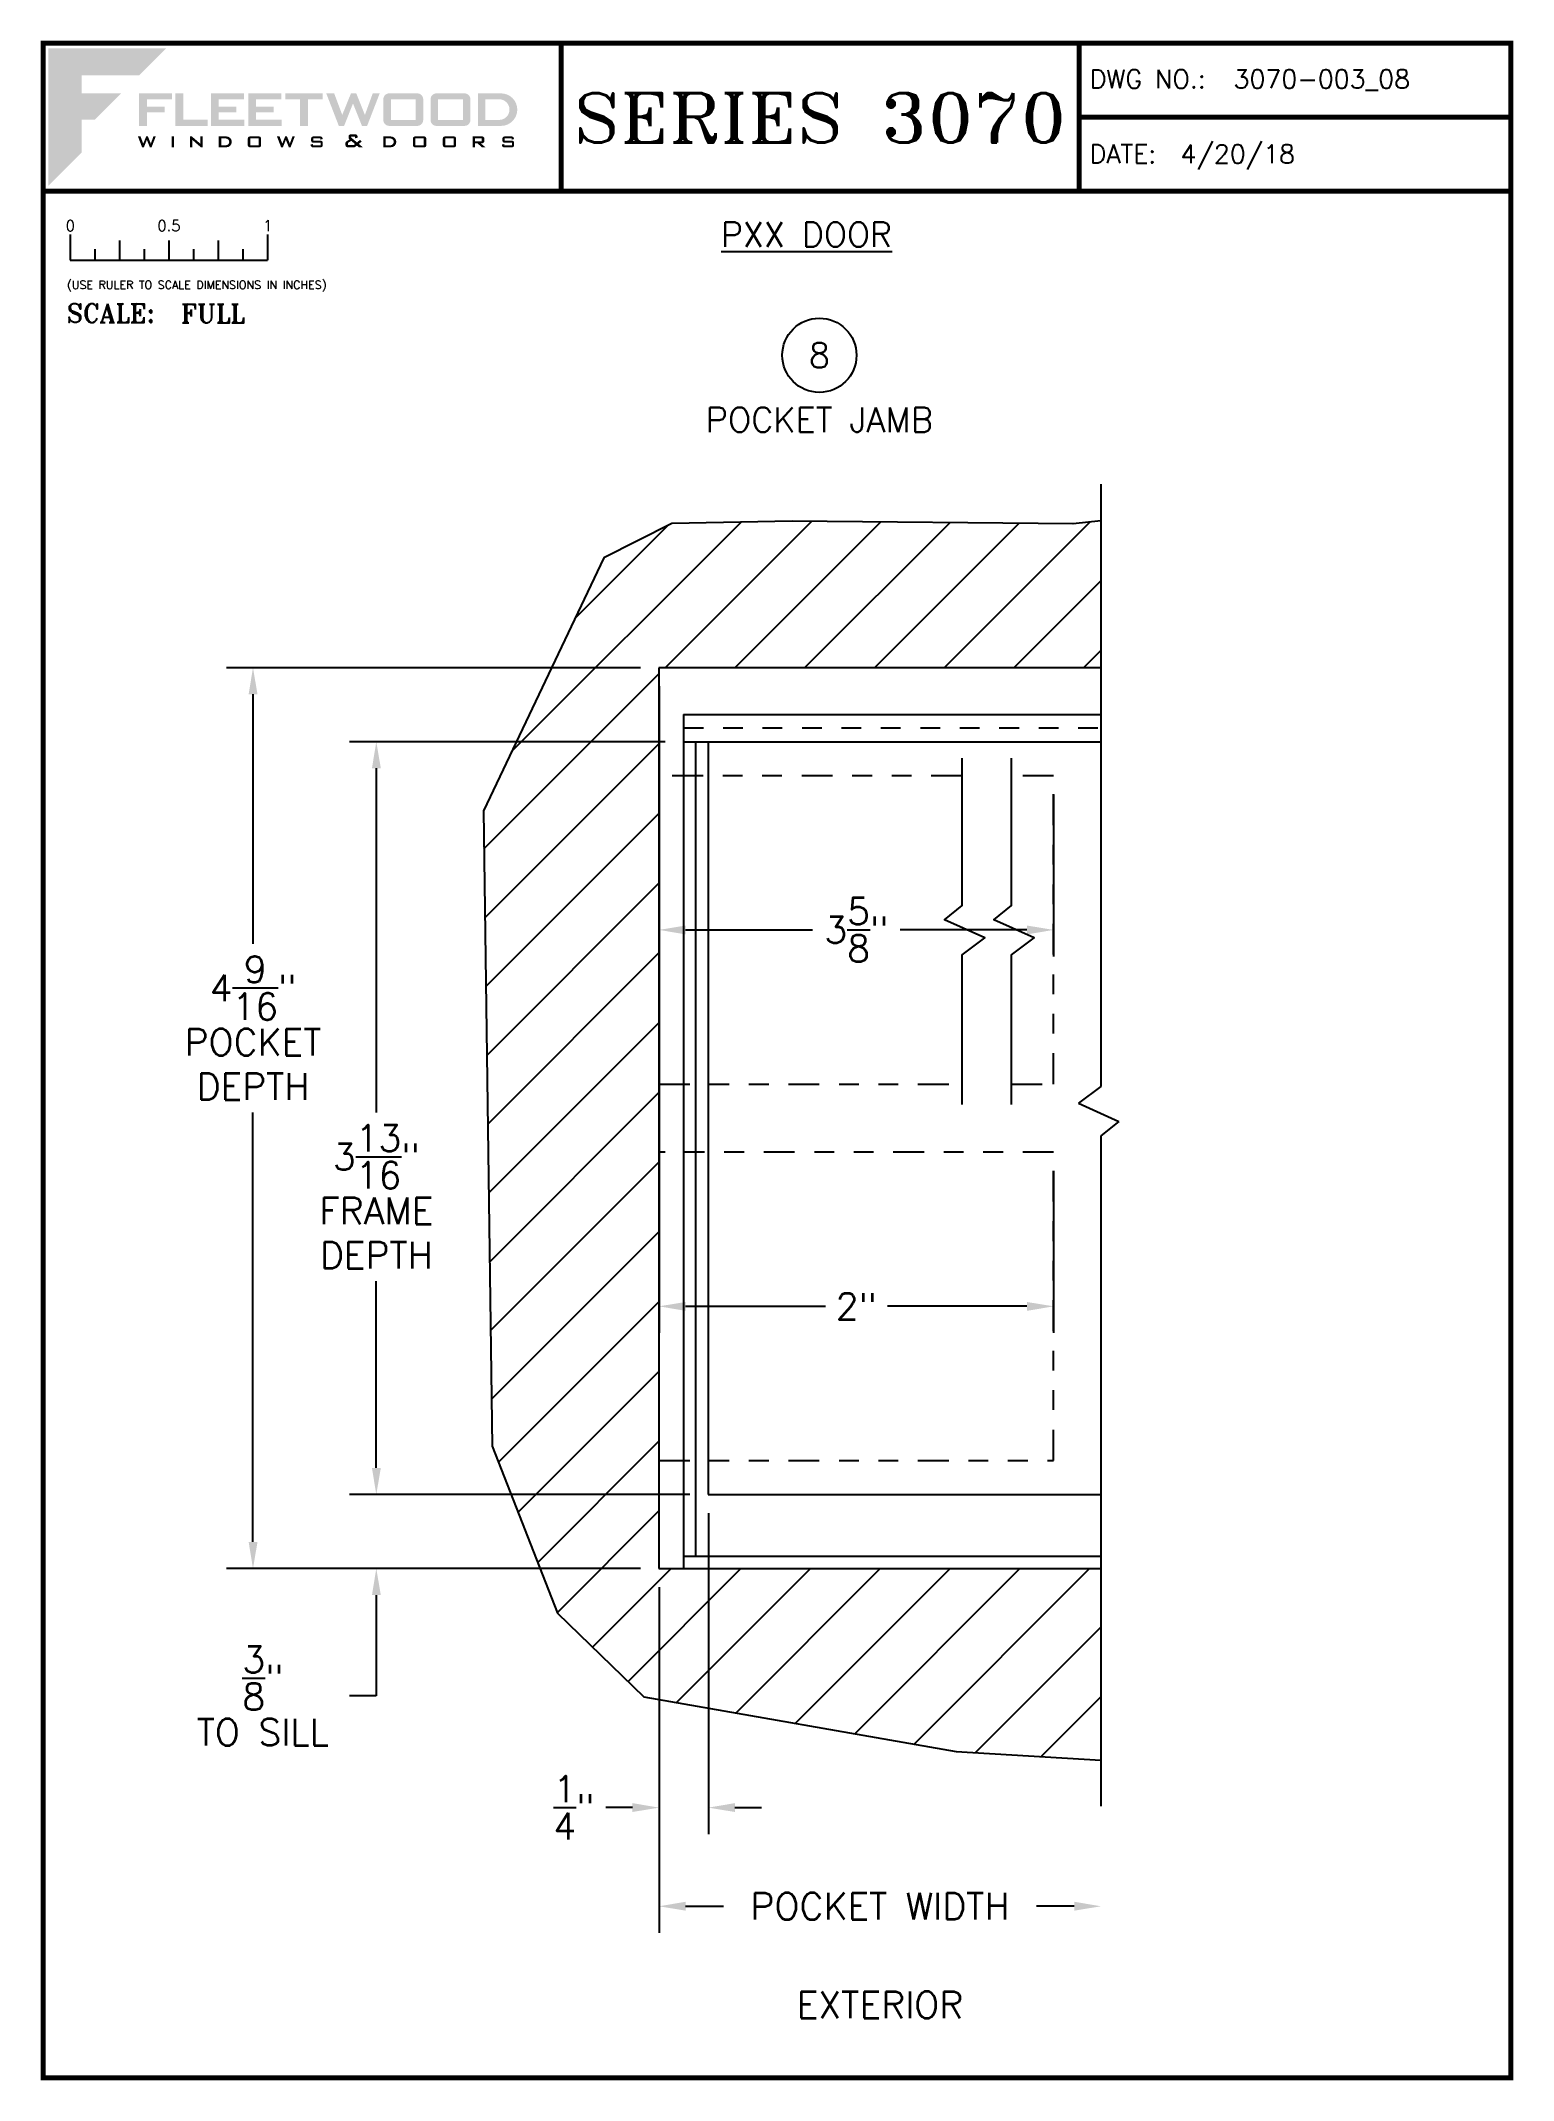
# Paper-space layout 'DETAIL 8' of a CAD drawing. Extents: x 0.3 to 7.8, y 0.1 to 10.4.
# The model-space entities are those that its viewports show. They can reach past a viewport. Long polylines and large blocks are cut down to what shows.
import ezdxf
from ezdxf.enums import TextEntityAlignment as Align

# ---------------------------------------------------------------- set-up
doc = ezdxf.new("R2010")
doc.units = 0
doc.header["$LTSCALE"] = 0.25
doc.header["$MEASUREMENT"] = 0
doc.linetypes.add('HIDDEN', pattern=[0.375, 0.25, -0.125])
doc.linetypes.add('PHANTOM2', pattern=[1.25, 0.625, -0.125, 0.125, -0.125, 0.125, -0.125])
doc.layers.get('0').update_dxf_attribs({"linetype": 'CONTINUOUS'})
doc.layers.get('DEFPOINTS').update_dxf_attribs({"color": 1, "linetype": 'CONTINUOUS'})
for name, color, linetype in [('DIM', 7, 'CONTINUOUS'), ('MISC', 7, 'CONTINUOUS'), ('POCKET-CLOSER', 1, 'CONTINUOUS'), ('SILL-PAN', 7, 'CONTINUOUS'), ('TEXT', 7, 'CONTINUOUS')]:
    doc.layers.add(name, color=color, linetype=linetype)
doc.layers.add('VP', color=40, linetype='CONTINUOUS', plot=False)
doc.layers.get('VP').off()
doc.styles.add('ROMANS', font='romans')
doc.styles.add('ROMANT', font='romant')
doc.styles.add('SIMPLEX-094', font='simplex.shx', dxfattribs={"height": 0.094})
doc.styles.get("Standard").update_dxf_attribs({"font": 'simplex.shx'})
doc.dimstyles.new('FULL SCALE', dxfattribs={"dimscale": 0.75, "dimtxt": 0.18, "dimasz": 0.18, "dimexe": 0.18, "dimexo": 0.125, "dimgap": 0.09, "dimtad": 0, "dimtih": 1, "dimtoh": 1, "dimdec": 4, "dimzin": 0, "dimdsep": 46, "dimlunit": 4, "dimtxsty": 'Standard', "dimcen": 0.09, "dimadec": 0, "dimazin": 0, "dimtfac": 1, "dimtdec": 4, "dimtofl": 0, "dimtmove": 0, "dimatfit": 3, "dimfxl": 0, "dimtolj": 1, "dimtzin": 0, "dimarcsym": 0})

# ---------------------------------------------------------------- blocks, each defined once
blk = doc.blocks.new('*D74')
at = {"layer": 'DEFPOINTS', "color": 0}
for p in [(3.434, 7.272), (5.434, 6.724), (5.434, 5.943)]:
    blk.add_point(p, dxfattribs=at)
at = {"layer": 'TEXT', "color": 0, "lineweight": -2}
for p, q in [((3.434, 7.178), (3.434, 5.808)), ((5.434, 6.63), (5.434, 5.808)), ((3.569, 5.943), (4.212, 5.943)), ((5.299, 5.943), (4.656, 5.943))]:
    blk.add_line(p, q, dxfattribs=at)
at = {"layer": 'TEXT', "color": 0}
for points in [[(3.569, 5.965), (3.569, 5.92), (3.434, 5.943)], [(5.299, 5.965), (5.299, 5.92), (5.434, 5.943)]]:
    blk.add_solid(points, dxfattribs=at)
at = {"layer": 'TEXT', "color": 0, "insert": (4.434, 5.943), "char_height": 0.135, "attachment_point": 5}
blk.add_mtext('\\A1;3\\S5/8;"', dxfattribs=at)
blk = doc.blocks.new('sectball')
blk.add_circle((0, 0), 0.125)
blk.add_attdef('NO', text='', height=0.062).set_placement((0, 0), align=Align.MIDDLE_CENTER)
for tag, p in [('LINE1', (0, -0.2588)), ('LINE2', (0, -0.3864)), ('LINE3', (0, -0.5214))]:
    blk.add_attdef(tag, text='', height=0.078).set_placement(p, align=Align.CENTER)
blk = doc.blocks.new('*D75')
at = {"layer": 'DEFPOINTS', "color": 0}
for p in [(3.434, 7.272), (5.434, 4.816), (3.434, 4.035)]:
    blk.add_point(p, dxfattribs=at)
at = {"layer": 'TEXT', "color": 0, "lineweight": -2}
for p, q in [((3.434, 7.178), (3.434, 3.9)), ((5.434, 4.722), (5.434, 3.9)), ((3.569, 4.035), (4.277, 4.035)), ((5.299, 4.035), (4.592, 4.035))]:
    blk.add_line(p, q, dxfattribs=at)
at = {"layer": 'TEXT', "color": 0}
for points in [[(3.569, 4.057), (3.569, 4.012), (3.434, 4.035)], [(5.299, 4.057), (5.299, 4.012), (5.434, 4.035)]]:
    blk.add_solid(points, dxfattribs=at)
at = {"layer": 'TEXT', "color": 0, "insert": (4.434, 4.035), "char_height": 0.135, "attachment_point": 5}
blk.add_mtext('\\A1;2"', dxfattribs=at)
blk = doc.blocks.new('*D76')
at = {"layer": 'DEFPOINTS', "color": 0}
for p in [(2.001, 3.081), (3.684, 3.081), (3.434, 2.706)]:
    blk.add_point(p, dxfattribs=at)
at = {"layer": 'TEXT', "color": 0, "lineweight": -2}
for p, q in [((2.001, 3.216), (2.001, 3.351)), ((3.59, 3.081), (1.866, 3.081)), ((3.34, 2.706), (1.866, 2.706)), ((2.001, 2.571), (2.001, 2.061)), ((2.001, 2.061), (1.866, 2.061))]:
    blk.add_line(p, q, dxfattribs=at)
at = {"layer": 'TEXT', "color": 0}
for points in [[(1.979, 3.216), (2.024, 3.216), (2.001, 3.081)], [(1.979, 2.571), (2.024, 2.571), (2.001, 2.706)]]:
    blk.add_solid(points, dxfattribs=at)
at = {"layer": 'TEXT', "color": 0, "insert": (1.426, 2.061), "char_height": 0.135, "attachment_point": 5}
blk.add_mtext('\\A1;{\\H1.000000x;\\S3/8;}"\\PTO SILL', dxfattribs=at)
blk = doc.blocks.new('*D77')
at = {"layer": 'DEFPOINTS', "color": 0}
for p in [(3.434, 7.272), (1.376, 2.706), (3.434, 2.706)]:
    blk.add_point(p, dxfattribs=at)
at = {"layer": 'TEXT', "color": 0, "lineweight": -2}
for p, q in [((3.34, 7.272), (1.241, 7.272)), ((1.376, 7.137), (1.376, 5.873)), ((1.376, 2.841), (1.376, 5.018)), ((3.34, 2.706), (1.241, 2.706))]:
    blk.add_line(p, q, dxfattribs=at)
at = {"layer": 'TEXT', "color": 0}
for points in [[(1.354, 7.137), (1.399, 7.137), (1.376, 7.272)], [(1.354, 2.841), (1.399, 2.841), (1.376, 2.706)]]:
    blk.add_solid(points, dxfattribs=at)
at = {"layer": 'TEXT', "color": 0, "insert": (1.376, 5.446), "char_height": 0.135, "attachment_point": 5}
blk.add_mtext('\\A1;4{\\H1.000000x;\\S9/16;}"\\PPOCKET\\PDEPTH', dxfattribs=at)
blk = doc.blocks.new('Fleetwood_Logo_6-10-15')
h = blk.add_hatch(color=154)
h.dxf.hatch_style = 1
h.paths.add_polyline_path([(0.2526, -0.0017), (0.0019, -0.0017), (0.0019, -0.2942), (0.0725, -0.2236), (0.0725, -0.1535), (0.1007, -0.1535), (0.1567, -0.0976), (0.0725, -0.0976), (0.0725, -0.0596), (0.1946, -0.0596)])
h = blk.add_hatch(color=251)
h.dxf.hatch_style = 1
h.paths.add_polyline_path([(0.2487, -0.1256), (0.2112, -0.1256), (0.2112, -0.1102), (0.2647, -0.1102), (0.2647, -0.0976), (0.1946, -0.0976), (0.1946, -0.1667), (0.2112, -0.1667), (0.2112, -0.1377), (0.2487, -0.1377)])
h = blk.add_hatch(color=251)
h.dxf.hatch_style = 1
h.paths.add_polyline_path([(0.2886, -0.0976), (0.272, -0.0976), (0.272, -0.1667), (0.3401, -0.1667), (0.3401, -0.1535), (0.2886, -0.1535)])
h = blk.add_hatch(color=251)
h.dxf.hatch_style = 1
h.paths.add_polyline_path([(0.4175, -0.0976), (0.3474, -0.0976), (0.3474, -0.1667), (0.4185, -0.1667), (0.4185, -0.1534), (0.364, -0.1534), (0.364, -0.1377), (0.4015, -0.1377), (0.4015, -0.1256), (0.364, -0.1256), (0.364, -0.1102), (0.4175, -0.1102)])
h = blk.add_hatch(color=251)
h.dxf.hatch_style = 1
h.paths.add_polyline_path([(0.4965, -0.0976), (0.4264, -0.0976), (0.4264, -0.1667), (0.4975, -0.1667), (0.4975, -0.1534), (0.443, -0.1534), (0.443, -0.1377), (0.4804, -0.1377), (0.4804, -0.1256), (0.443, -0.1256), (0.443, -0.1102), (0.4965, -0.1102)])
h = blk.add_hatch(color=251)
h.dxf.hatch_style = 1
h.paths.add_polyline_path([(0.5842, -0.0976), (0.5054, -0.0976), (0.5054, -0.1102), (0.5365, -0.1102), (0.5365, -0.1667), (0.5531, -0.1667), (0.5531, -0.1102), (0.5842, -0.1102)])
h = blk.add_hatch(color=251)
h.dxf.hatch_style = 1
h.paths.add_polyline_path([(0.6089, -0.0976), (0.5921, -0.0976), (0.6188, -0.1667), (0.63, -0.1667), (0.6489, -0.1192), (0.6679, -0.1667), (0.6789, -0.1667), (0.7056, -0.0976), (0.6908, -0.0976), (0.6742, -0.1433), (0.6558, -0.0976), (0.6446, -0.0976), (0.6261, -0.1433)])
h = blk.add_hatch(color=251)
h.dxf.hatch_style = 1
h.paths.add_polyline_path([(0.7853, -0.0976), (0.726, -0.0976, 0.414214), (0.7133, -0.1102), (0.7133, -0.154, 0.414214), (0.726, -0.1667), (0.7853, -0.1667, 0.414214), (0.798, -0.154), (0.798, -0.1102, 0.414214)])
h.paths.add_polyline_path([(0.7819, -0.1102), (0.7819, -0.154), (0.7294, -0.154), (0.7294, -0.1102)], flags=16)
h = blk.add_hatch(color=251)
h.dxf.hatch_style = 1
h.paths.add_polyline_path([(0.8856, -0.0976), (0.8262, -0.0976, 0.414214), (0.8136, -0.1102), (0.8136, -0.154, 0.414214), (0.8262, -0.1667), (0.8856, -0.1667, 0.414214), (0.8982, -0.154), (0.8982, -0.1102, 0.414214)])
h.paths.add_polyline_path([(0.8822, -0.1102), (0.8822, -0.154), (0.8296, -0.154), (0.8296, -0.1102)], flags=16)
h = blk.add_hatch(color=251)
h.dxf.hatch_style = 1
h.paths.add_polyline_path([(0.9632, -0.0976), (0.914, -0.0976), (0.914, -0.1667), (0.9632, -0.1667, 1)])
h.paths.add_polyline_path([(0.9301, -0.1102), (0.9593, -0.1102, -1), (0.9593, -0.154), (0.9301, -0.154)], flags=16)
h = blk.add_hatch(color=7)
h.dxf.hatch_style = 1
h.paths.add_polyline_path([(0.2301, -0.1891), (0.2251, -0.1891), (0.2196, -0.2043), (0.2134, -0.1891), (0.2097, -0.1891), (0.2035, -0.2043), (0.1978, -0.1891), (0.1922, -0.1891), (0.2011, -0.2121), (0.2048, -0.2121), (0.2112, -0.1963), (0.2175, -0.2121), (0.2212, -0.2121)])
h = blk.add_hatch(color=7)
h.dxf.hatch_style = 1
h.paths.add_polyline_path([(0.2691, -0.1891), (0.2637, -0.1891), (0.2637, -0.2118), (0.2637, -0.2121), (0.2691, -0.2121)])
h = blk.add_hatch(color=7)
h.dxf.hatch_style = 1
h.paths.add_polyline_path([(0.3077, -0.1964), (0.3259, -0.2121), (0.3298, -0.2121), (0.3298, -0.1891), (0.325, -0.1891), (0.325, -0.2047), (0.3067, -0.1891), (0.3029, -0.1891), (0.3029, -0.2121), (0.3077, -0.2121)])
h = blk.add_hatch(color=7)
h.dxf.hatch_style = 1
h.paths.add_polyline_path([(0.3801, -0.1891), (0.3637, -0.1891), (0.3637, -0.2121), (0.3801, -0.2121, 1)])
h.paths.add_polyline_path([(0.3691, -0.2079), (0.3691, -0.1933), (0.3788, -0.1933, -1), (0.3788, -0.2079)], flags=16)
h = blk.add_hatch(color=7)
h.dxf.hatch_style = 1
h.paths.add_polyline_path([(0.4537, -0.2079), (0.4537, -0.1933, 0.414214), (0.4495, -0.1891), (0.4297, -0.1891, 0.414214), (0.4255, -0.1933), (0.4255, -0.2079, 0.414214), (0.4297, -0.2121), (0.4495, -0.2121, 0.414214)])
h.paths.add_polyline_path([(0.4308, -0.2079), (0.4308, -0.1933), (0.4484, -0.1933), (0.4484, -0.2079)], flags=16)
h = blk.add_hatch(color=7)
h.dxf.hatch_style = 1
h.paths.add_polyline_path([(0.5253, -0.1891), (0.5203, -0.1891), (0.5148, -0.2043), (0.5087, -0.1891), (0.5049, -0.1891), (0.4988, -0.2043), (0.493, -0.1891), (0.4874, -0.1891), (0.4963, -0.2121), (0.5001, -0.2121), (0.5064, -0.1963), (0.5127, -0.2121), (0.5164, -0.2121)])
h = blk.add_hatch(color=7)
h.dxf.hatch_style = 1
h.paths.add_polyline_path([(0.5801, -0.1891), (0.5643, -0.1891, 0.414214), (0.56, -0.1933), (0.56, -0.1981, 0.414214), (0.5643, -0.2024), (0.58, -0.2024), (0.58, -0.2078), (0.5637, -0.2078), (0.5637, -0.2052), (0.5591, -0.2062), (0.5591, -0.2078, 0.414214), (0.5634, -0.2121), (0.5805, -0.2121, 0.414214), (0.5848, -0.2078), (0.5848, -0.2024, 0.414214), (0.5805, -0.1982), (0.5648, -0.1982), (0.5648, -0.193), (0.5798, -0.193), (0.5798, -0.1958), (0.5843, -0.1948), (0.5843, -0.1933, 0.414214)])
h = blk.add_hatch(color=7)
h.dxf.hatch_style = 1
h.paths.add_polyline_path([(0.645, -0.1913, -0.222262), (0.6447, -0.1906), (0.6447, -0.1892), (0.6535, -0.1892), (0.6535, -0.193), (0.6587, -0.1918), (0.6587, -0.189, 0.414214), (0.6544, -0.1847), (0.6437, -0.1847, 0.414214), (0.6394, -0.189), (0.6394, -0.1922, 0.222262), (0.6407, -0.1948), (0.6415, -0.1955), (0.6345, -0.1998, 0.260684), (0.6329, -0.2027), (0.6329, -0.2078, 0.414214), (0.6372, -0.2121), (0.6514, -0.2121, 0.17577), (0.6536, -0.2113), (0.657, -0.2085), (0.6614, -0.2121), (0.6699, -0.2121), (0.6613, -0.2049), (0.6676, -0.1997), (0.6637, -0.1964), (0.6574, -0.2017)])
h.paths.add_polyline_path([(0.6532, -0.2052), (0.6509, -0.2072, -0.17577), (0.6502, -0.2074), (0.6382, -0.2074), (0.6382, -0.2033, -0.260684), (0.6387, -0.2025), (0.6451, -0.1985)], flags=16)
h = blk.add_hatch(color=7)
h.dxf.hatch_style = 1
h.paths.add_polyline_path([(0.7294, -0.1891), (0.713, -0.1891), (0.713, -0.2121), (0.7294, -0.2121, 1)])
h.paths.add_polyline_path([(0.7184, -0.2079), (0.7184, -0.1933), (0.7281, -0.1933, -1), (0.7281, -0.2079)], flags=16)
h = blk.add_hatch(color=7)
h.dxf.hatch_style = 1
h.paths.add_polyline_path([(0.8045, -0.2079), (0.8045, -0.1933, 0.414214), (0.8003, -0.1891), (0.7805, -0.1891, 0.414214), (0.7763, -0.1933), (0.7763, -0.2079, 0.414214), (0.7805, -0.2121), (0.8003, -0.2121, 0.414214)])
h.paths.add_polyline_path([(0.7816, -0.2079), (0.7816, -0.1933), (0.7992, -0.1933), (0.7992, -0.2079)], flags=16)
h = blk.add_hatch(color=7)
h.dxf.hatch_style = 1
h.paths.add_polyline_path([(0.8678, -0.2079), (0.8678, -0.1933, 0.414214), (0.8636, -0.1891), (0.8438, -0.1891, 0.414214), (0.8396, -0.1933), (0.8396, -0.2079, 0.414214), (0.8438, -0.2121), (0.8636, -0.2121, 0.414214)])
h.paths.add_polyline_path([(0.8449, -0.2079), (0.8449, -0.1933), (0.8624, -0.1933), (0.8624, -0.2079)], flags=16)
h = blk.add_hatch(color=7)
h.dxf.hatch_style = 1
h.paths.add_polyline_path([(0.9277, -0.1993), (0.9277, -0.1933, 0.414214), (0.9235, -0.1891), (0.9028, -0.1891), (0.9028, -0.2121), (0.9082, -0.2121), (0.9082, -0.2035), (0.9131, -0.2035), (0.9224, -0.2121), (0.9303, -0.2121), (0.9197, -0.2035), (0.9235, -0.2035, 0.414214)])
h.paths.add_polyline_path([(0.9082, -0.1993), (0.9082, -0.1933), (0.9214, -0.1933, -0.414214), (0.9224, -0.1943), (0.9224, -0.1983, -0.414214), (0.9214, -0.1993)], flags=16)
h = blk.add_hatch(color=7)
h.dxf.hatch_style = 1
h.paths.add_polyline_path([(0.9867, -0.1982), (0.971, -0.1982), (0.971, -0.193), (0.9859, -0.193), (0.9859, -0.1958), (0.9905, -0.1948), (0.9905, -0.1933, 0.414214), (0.9863, -0.1891), (0.9705, -0.1891, 0.414214), (0.9662, -0.1933), (0.9662, -0.1981, 0.414214), (0.9705, -0.2024), (0.9862, -0.2024), (0.9862, -0.2078), (0.9699, -0.2078), (0.9699, -0.2052), (0.9653, -0.2062), (0.9653, -0.2078, 0.414214), (0.9696, -0.2121), (0.9867, -0.2121, 0.414214), (0.991, -0.2078), (0.991, -0.2024, 0.414214)])
blk = doc.blocks.new('A-SIZE_P')
at = {"const_width": 0.025}
blk.add_lwpolyline([(0.313, 0.125), (7.751, 0.125), (7.751, 10.437), (0.313, 10.437)], close=True, dxfattribs=at)
for points in [[(2.938, 10.437), (2.938, 9.687)], [(5.563, 10.437), (5.563, 9.687)], [(5.563, 10.062), (7.751, 10.062)], [(0.313, 9.687), (7.751, 9.687)]]:
    blk.add_lwpolyline(points, dxfattribs=at)
at = {"xscale": 2.387023416083395, "yscale": 2.387023416083395, "zscale": 2.387023416083395}
blk.add_blockref('Fleetwood_Logo_6-10-15', (0.334, 10.416), dxfattribs=at)
for s, style, p in [('DWG NO.:', 'SIMPLEX-094', (5.617, 10.209)), ('DATE:', 'SIMPLEX-094', (5.616, 9.829)), ('SCALE:', 'ROMANT', (0.433, 9.022))]:
    blk.add_text(s, height=0.094, dxfattribs=dict(style=style)).set_placement(p)
for tag, p, style in [('DWG_NO', (6.346, 10.209), 'SIMPLEX-094'), ('DATE', (6.077, 9.829), 'SIMPLEX-094'), ('SCALE', (1.011, 9.02), 'ROMANT')]:
    blk.add_attdef(tag, p, '', height=0.094, dxfattribs=dict(style=style))
for tag, height, style, width, p, p2 in [('DWG_NO_F', 0.094, 'SIMPLEX-094', 1.745692, (6.347, 10.209), (7.683, 10.209)), ('PRODUCT', 0.25, 'ROMANT', 1.390728, (3.001, 9.934), (5.5, 9.934))]:
    blk.add_attdef(tag, text='', height=height, dxfattribs=dict(style=style, width=width)).set_placement(p, p2, align=Align.FIT)
blk = doc.blocks.new('Full')
for p, q in [((0.137, -0.219), (0.137, -0.35)), ((0.262, -0.294), (0.262, -0.35)), ((0.387, -0.249), (0.387, -0.35)), ((0.512, -0.294), (0.512, -0.35)), ((0.637, -0.249), (0.637, -0.35)), ((0.762, -0.294), (0.762, -0.35)), ((0.887, -0.249), (0.887, -0.35)), ((1.012, -0.294), (1.012, -0.35)), ((1.137, -0.219), (1.137, -0.35)), ((0.137, -0.35), (1.137, -0.35))]:
    blk.add_line(p, q)
for s, p in [('0', (0.137, -0.219)), ('0.5', (0.637, -0.219)), ('1', (1.137, -0.219))]:
    blk.add_text(s, height=0.055).set_placement(p, align=Align.BOTTOM_CENTER)
at = {"style": 'ROMANS'}
blk.add_text('(USE RULER TO SCALE DIMENSIONS IN INCHES)', height=0.04115, dxfattribs=at).set_placement((0.12, -0.495))
blk = doc.blocks.new('*D115')
at = {"layer": 'DEFPOINTS', "color": 0}
for p in [(3.559, 6.897), (2.001, 3.081), (3.684, 3.081)]:
    blk.add_point(p, dxfattribs=at)
at = {"layer": 'TEXT', "color": 0, "lineweight": -2}
for p, q in [((3.465, 6.897), (1.866, 6.897)), ((2.001, 6.762), (2.001, 5.018)), ((2.001, 3.216), (2.001, 4.163)), ((3.59, 3.081), (1.866, 3.081))]:
    blk.add_line(p, q, dxfattribs=at)
at = {"layer": 'TEXT', "color": 0}
for points in [[(1.979, 6.762), (2.024, 6.762), (2.001, 6.897)], [(1.979, 3.216), (2.024, 3.216), (2.001, 3.081)]]:
    blk.add_solid(points, dxfattribs=at)
at = {"layer": 'TEXT', "color": 0, "insert": (2.001, 4.591), "char_height": 0.135, "attachment_point": 5}
blk.add_mtext('\\A1;3{\\H1.000000x;\\S13/16;}"\\PFRAME\\PDEPTH', dxfattribs=at)
blk = doc.blocks.new('*D131')
at = {"color": 0, "lineweight": -2}
for p, q in [((3.434, 2.612), (3.434, 0.859)), ((3.569, 0.994), (3.76, 0.994)), ((5.539, 0.994), (5.348, 0.994))]:
    blk.add_line(p, q, dxfattribs=at)
at = {"color": 0}
for points in [[(3.569, 1.017), (3.569, 0.972), (3.434, 0.994)], [(5.539, 1.017), (5.539, 0.972), (5.674, 0.994)]]:
    blk.add_solid(points, dxfattribs=at)
at = {"layer": 'DEFPOINTS', "color": 0}
for p in [(3.434, 2.706), (5.674, 1.502), (5.674, 0.994)]:
    blk.add_point(p, dxfattribs=at)
at = {"color": 0, "insert": (4.554, 0.994), "char_height": 0.135, "attachment_point": 5}
blk.add_mtext('\\A1;POCKET WIDTH', dxfattribs=at)
blk = doc.blocks.new('*D132')
at = {"color": 0, "lineweight": -2}
for p, q in [((3.684, 2.987), (3.684, 1.359)), ((3.434, 2.612), (3.434, 1.359)), ((3.299, 1.494), (3.164, 1.494)), ((3.819, 1.494), (3.954, 1.494))]:
    blk.add_line(p, q, dxfattribs=at)
at = {"color": 0}
for points in [[(3.299, 1.517), (3.299, 1.472), (3.434, 1.494)], [(3.819, 1.517), (3.819, 1.472), (3.684, 1.494)]]:
    blk.add_solid(points, dxfattribs=at)
at = {"layer": 'DEFPOINTS', "color": 0}
for p in [(3.684, 3.081), (3.434, 2.706), (3.434, 1.494)]:
    blk.add_point(p, dxfattribs=at)
at = {"color": 0, "insert": (3.003, 1.494), "char_height": 0.135, "attachment_point": 5}
blk.add_mtext('\\A1;{\\H1.000000x;\\S1/4;}"', dxfattribs=at)

msp = doc.modelspace()

# ---------------------------------------------------------------- hatches: boundary and pattern name
at = {"layer": 'DIM'}
h = msp.add_hatch(dxfattribs=at)
h.set_pattern_fill('ANSI31', color=256, scale=2, style=0)
h.paths.add_polyline_path([(5.389, 10.289), (5.248, 10.273), (3.824, 10.288), (3.214, 10.275), (2.869, 10.101), (2.259, 8.819), (2.304, 5.599), (2.635, 4.753), (3.073, 4.328), (4.655, 4.052), (5.389, 4.007), (5.389, 4.978), (3.149, 4.978), (3.149, 9.544), (5.389, 9.544)])

# ---------------------------------------------------------------- linework, layer by layer
at = {"color": 7}
for points in [[(4.685, 7.331), (4.685, 8.09), (4.8, 8.175), (4.596, 8.266), (4.685, 8.34), (4.685, 9.086)], [(4.935, 7.331), (4.935, 8.09), (5.05, 8.175), (4.846, 8.266), (4.935, 8.34), (4.935, 9.086)]]:
    msp.add_lwpolyline(points, dxfattribs=at)
at = {"layer": 'MISC'}
for p, q in [((5.389, 10.475), (5.389, 7.421)), ((5.389, 9.544), (3.149, 9.544)), ((3.149, 9.544), (3.149, 4.978)), ((3.399, 9.169), (3.399, 5.353)), ((5.389, 7.421), (5.275, 7.337)), ((5.626, 7.421), (5.512, 7.337)), ((5.275, 7.337), (5.479, 7.245)), ((5.479, 7.245), (5.389, 7.171)), ((5.512, 7.337), (5.716, 7.245)), ((5.389, 7.171), (5.389, 3.774)), ((3.149, 4.978), (5.389, 4.978))]:
    msp.add_line(p, q, dxfattribs=at)
at = {"layer": 'POCKET-CLOSER', "linetype": 'PHANTOM2'}
for points in [[(4.685, 8.997), (3.149, 8.997), (3.149, 7.434), (4.685, 7.434)], [(4.935, 7.434), (5.149, 7.434), (5.149, 8.997), (4.935, 8.997)]]:
    msp.add_lwpolyline(points, dxfattribs=at)
msp.add_lwpolyline([(3.149, 5.526), (5.149, 5.526), (5.149, 7.089), (3.149, 7.089)], close=True, dxfattribs=at)
at = {"layer": 'SILL-PAN'}
for p, q in [((3.274, 9.308), (5.389, 9.308)), ((3.274, 9.308), (3.274, 4.978)), ((3.274, 9.169), (5.389, 9.169)), ((3.336, 5.041), (3.336, 9.169)), ((3.399, 5.353), (5.389, 5.353)), ((3.274, 5.041), (5.389, 5.041))]:
    msp.add_line(p, q, dxfattribs=at)
at = {"layer": 'SILL-PAN', "linetype": 'HIDDEN'}
msp.add_line((3.274, 9.239), (5.389, 9.239), dxfattribs=at)
at = {"layer": 'TEXT'}
for points in [[(5.389, 10.289), (5.248, 10.273), (5.248, 10.273), (5.248, 10.273), (3.824, 10.288), (3.214, 10.275), (2.869, 10.101), (2.259, 8.819), (2.304, 5.599)], [(2.304, 5.599), (2.635, 4.753), (3.073, 4.328), (4.655, 4.052), (4.655, 4.052), (5.389, 4.007)]]:
    msp.add_lwpolyline(points, dxfattribs=at)

psp = doc.layouts.new('DETAIL 8')

# ---------------------------------------------------------------- block references
at = {"layer": 'DIM'}
ref = psp.add_blockref('A-SIZE_P', (0, 0), dxfattribs=at)
ref.add_attrib('DATE', '4/20/18', (6.07741, 9.82884), dxfattribs={"layer": '0', "height": 0.094, "style": 'SIMPLEX-094'})
ref.add_attrib('SCALE', 'FULL', (1.01101, 9.02035), dxfattribs={"layer": '0', "height": 0.094, "style": 'ROMANT'})
ref.add_attrib('PRODUCT', 'SERIES 3070', dxfattribs={"layer": '0', "height": 0.25, "style": 'ROMANT', "width": 0.981308}).set_placement((3.0005, 9.93352), (5.5005, 9.93352), align=Align.FIT)
ref.add_attrib('DWG_NO', '3070-003_08', (6.34634, 10.20879), dxfattribs={"layer": '0', "height": 0.094, "style": 'SIMPLEX-094'})
psp.add_blockref('Full', (0.313, 9.687), dxfattribs=at)
at = {"layer": 'TEXT'}
ref = psp.add_blockref('sectball', (4.24683, 8.85552), dxfattribs=dict(at, xscale=1.504000000000005, yscale=1.504000000000005, zscale=1.504000000000005))
ref.add_attrib('NO', '8', dxfattribs={"layer": '0', "height": 0.125}).set_placement((4.24683, 8.85552), align=Align.MIDDLE_CENTER)
ref.add_attrib('LINE1', 'POCKET JAMB', dxfattribs={"layer": '0', "height": 0.125}).set_placement((4.24683, 8.46624), align=Align.CENTER)

# ---------------------------------------------------------------- texts
at = {"insert": (4.55404, 0.49445), "char_height": 0.135, "attachment_point": 5}
psp.add_mtext('\\A1;EXTERIOR', dxfattribs=at)
at = {"layer": 'TEXT', "insert": (4.18192, 9.46765), "char_height": 0.124, "width": 1.2194, "attachment_point": 5}
psp.add_mtext('{\\LPXX DOOR}', dxfattribs=at)

# ---------------------------------------------------------------- dimensions: what is measured, and where the dimension line sits
dim = psp.add_linear_dim(base=(3.43409, 1.49445), p1=(3.68409, 3.08068), p2=(3.43409, 2.70568), dimstyle='FULL SCALE')
dim.commit()
dim.dimension.update_dxf_attribs({"geometry": '*D132', "text_midpoint": (3.00337, 1.49445)})
dim = psp.add_linear_dim(base=(5.67399, 0.99445), p1=(3.43409, 2.70568), p2=(5.67399, 1.50163), text='POCKET WIDTH', dimstyle='FULL SCALE', override={"dimse2": 1})
dim.commit()
dim.dimension.update_dxf_attribs({"geometry": '*D131', "text_midpoint": (4.55404, 0.99445)})
at = {"layer": 'TEXT'}
for base, p1, p2, text, picture, middle in [((1.37636, 2.70568), (3.43409, 7.27168), (3.43409, 2.70568), '<>\\PPOCKET\\PDEPTH', '*D77', (1.37636, 5.44568)), ((2.00136, 3.08068), (3.55909, 6.89668), (3.68409, 3.08068), '<>\\PFRAME\\PDEPTH', '*D115', (2.00136, 4.59068)), ((2.00136, 3.08068), (3.43409, 2.70568), (3.68409, 3.08068), '<>\\PTO SILL', '*D76', (1.42601, 2.06094))]:
    dim = psp.add_linear_dim(base=base, p1=p1, p2=p2, angle=270, text=text, dimstyle='FULL SCALE', dxfattribs=at)
    dim.commit()
    dim.dimension.update_dxf_attribs({"geometry": picture, "text_midpoint": middle, "dimtype": 160})
dim = psp.add_linear_dim(base=(5.43409, 5.94268), p1=(3.43409, 7.27168), p2=(5.43409, 6.72393), text='3\\S5/8;"', dimstyle='FULL SCALE', dxfattribs=at)
dim.commit()
dim.dimension.update_dxf_attribs({"geometry": '*D74', "text_midpoint": (4.43409, 5.94268)})
dim = psp.add_linear_dim(base=(3.43409, 4.03468), p1=(5.43409, 4.81593), p2=(3.43409, 7.27168), dimstyle='FULL SCALE', dxfattribs=at)
dim.commit()
dim.dimension.update_dxf_attribs({"geometry": '*D75', "text_midpoint": (4.43409, 4.03468)})

# ---------------------------------------------------------------- viewports
at = {"layer": 'VP'}
psp.add_viewport(center=(4.02206, 4.74862), size=(3.51662, 7.089596), view_center_point=(3.7373, 7.02121), view_height=7.089596, dxfattribs=at)

doc.saveas('drawing.dxf')
